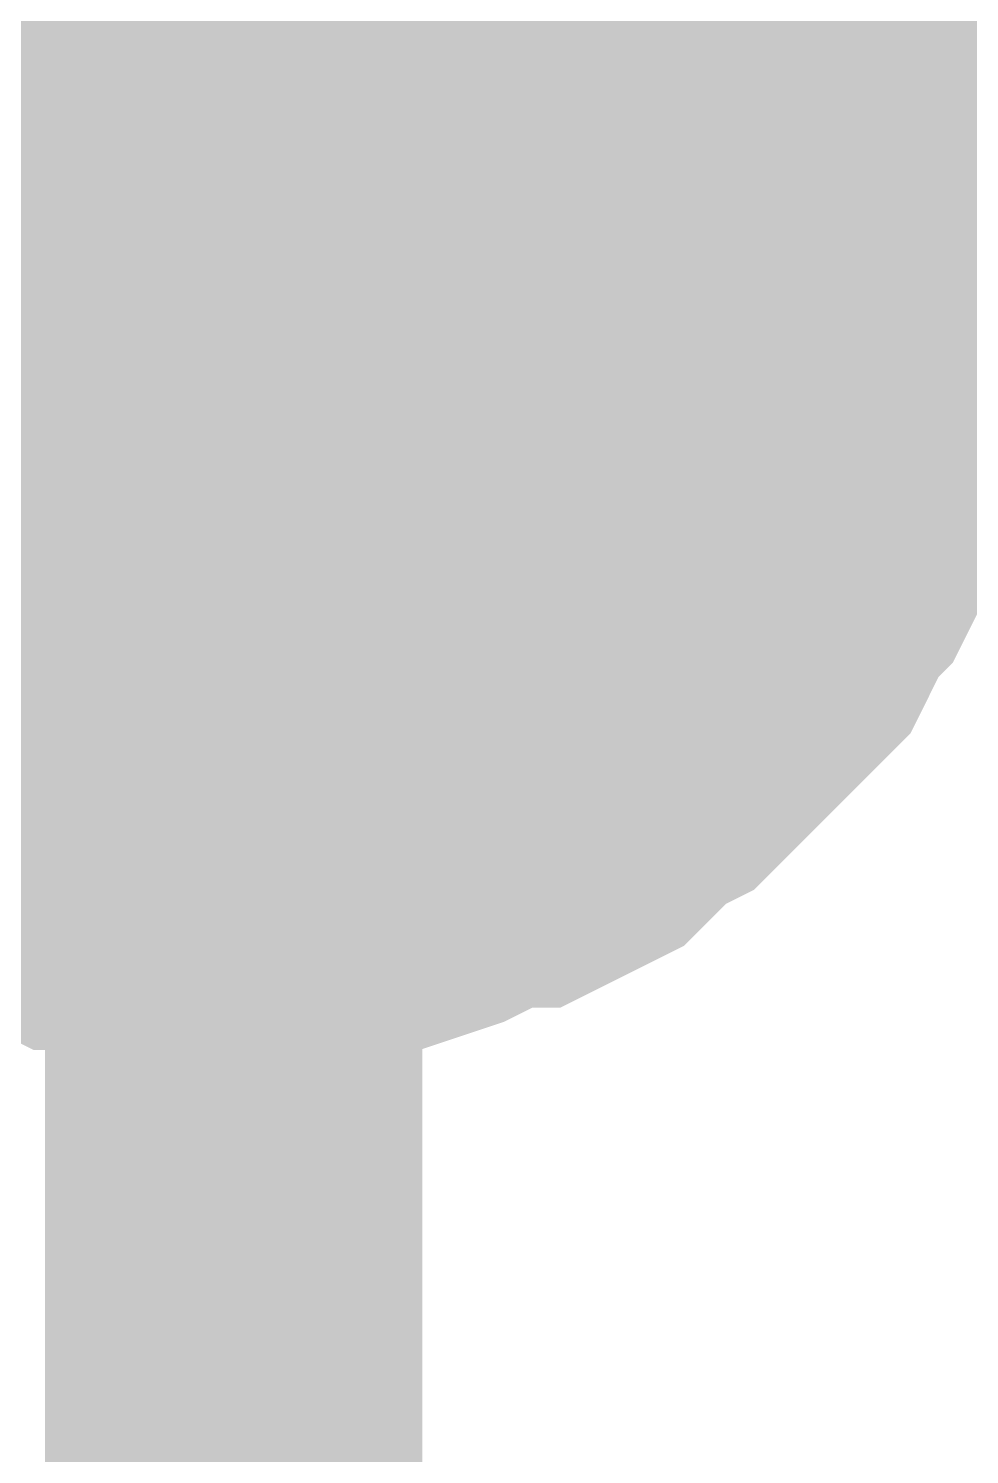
# Model space of a CAD drawing. Header units: inches. Extents: x 0 to 420, y 0 to 297.
# Drawn here: x 194.842 to 195.589, y 153.025 to 154.158 of the extents above; entities that cross this region are included whole.
import ezdxf

# ---------------------------------------------------------------- set-up
doc = ezdxf.new("R2010")
doc.units = ezdxf.units.IN
doc.layers.add('Sheet', color=255, linetype='Continuous')

msp = doc.modelspace()

# ---------------------------------------------------------------- linework, layer by layer
at = {"layer": 'Sheet'}
for points, const_width in [([(198.0061, 191.9992), (195.0048, 191.9992), (195.0048, 179.9902), (195.0048, 167.4994), (195.0048, 153.9892), (195.0048, 153.9892)], 0.2997), ([(195.3968, 154.3253), (195.4192, 154.3029), (195.4304, 154.2805), (195.4416, 154.2581), (195.4528, 154.2357), (195.464, 154.2133), (195.4751, 154.1909), (195.4863, 154.1685), (195.4975, 154.146), (195.5087, 154.1236), (195.5087, 154.09), (195.5087, 154.0676), (195.5199, 154.0452), (195.5199, 154.0116), (195.5199, 153.9892)], 0.2997), ([(195.3968, 154.3253), (195.4192, 154.3029), (195.4304, 154.2805), (195.4416, 154.2581), (195.4528, 154.2357), (195.464, 154.2133), (195.4751, 154.1909), (195.4863, 154.1685), (195.4975, 154.146), (195.5087, 154.1236), (195.5087, 154.09), (195.5087, 154.0676), (195.5199, 154.0452), (195.5199, 154.0116), (195.5199, 153.9892)], 0.2997), ([(195.3968, 154.3253), (195.4192, 154.3029), (195.4304, 154.2805), (195.4416, 154.2581), (195.4528, 154.2357), (195.464, 154.2133), (195.4751, 154.1909), (195.4863, 154.1685), (195.4975, 154.146), (195.5087, 154.1236), (195.5087, 154.09), (195.5087, 154.0676), (195.5199, 154.0452), (195.5199, 154.0116), (195.5199, 153.9892)], 0.2997), ([(195.3968, 154.3253), (195.4192, 154.3029), (195.4304, 154.2805), (195.4416, 154.2581), (195.4528, 154.2357), (195.464, 154.2133), (195.4751, 154.1909), (195.4863, 154.1685), (195.4975, 154.146), (195.5087, 154.1236), (195.5087, 154.09), (195.5087, 154.0676), (195.5199, 154.0452), (195.5199, 154.0116), (195.5199, 153.9892)], 0.2997), ([(195.3968, 154.3253), (195.4192, 154.3029), (195.4304, 154.2805), (195.4416, 154.2581), (195.4528, 154.2357), (195.464, 154.2133), (195.4751, 154.1909), (195.4863, 154.1685), (195.4975, 154.146), (195.5087, 154.1236), (195.5087, 154.09), (195.5087, 154.0676), (195.5199, 154.0452), (195.5199, 154.0116), (195.5199, 153.9892)], 0.2997), ([(195.3968, 154.3253), (195.4192, 154.3029), (195.4304, 154.2805), (195.4416, 154.2581), (195.4528, 154.2357), (195.464, 154.2133), (195.4751, 154.1909), (195.4863, 154.1685), (195.4975, 154.146), (195.5087, 154.1236), (195.5087, 154.09), (195.5087, 154.0676), (195.5199, 154.0452), (195.5199, 154.0116), (195.5199, 153.9892)], 0.2997), ([(195.3968, 154.3253), (195.4192, 154.3029), (195.4304, 154.2805), (195.4416, 154.2581), (195.4528, 154.2357), (195.464, 154.2133), (195.4751, 154.1909), (195.4863, 154.1685), (195.4975, 154.146), (195.5087, 154.1236), (195.5087, 154.09), (195.5087, 154.0676), (195.5199, 154.0452), (195.5199, 154.0116), (195.5199, 153.9892)], 0.2997), ([(195.3968, 154.3253), (195.4192, 154.3029), (195.4304, 154.2805), (195.4416, 154.2581), (195.4528, 154.2357), (195.464, 154.2133), (195.4751, 154.1909), (195.4863, 154.1685), (195.4975, 154.146), (195.5087, 154.1236), (195.5087, 154.09), (195.5087, 154.0676), (195.5199, 154.0452), (195.5199, 154.0116), (195.5199, 153.9892)], 0.2997), ([(195.3968, 154.3253), (195.4192, 154.3029), (195.4304, 154.2805), (195.4416, 154.2581), (195.4528, 154.2357), (195.464, 154.2133), (195.4751, 154.1909), (195.4863, 154.1685), (195.4975, 154.146), (195.5087, 154.1236), (195.5087, 154.09), (195.5087, 154.0676), (195.5199, 154.0452), (195.5199, 154.0116), (195.5199, 153.9892)], 0.2997), ([(195.3968, 154.3253), (195.4192, 154.3029), (195.4304, 154.2805), (195.4416, 154.2581), (195.4528, 154.2357), (195.464, 154.2133), (195.4751, 154.1909), (195.4863, 154.1685), (195.4975, 154.146), (195.5087, 154.1236), (195.5087, 154.09), (195.5087, 154.0676), (195.5199, 154.0452), (195.5199, 154.0116), (195.5199, 153.9892)], 0.2997), ([(195.3968, 154.3253), (195.4192, 154.3029), (195.4304, 154.2805), (195.4416, 154.2581), (195.4528, 154.2357), (195.464, 154.2133), (195.4751, 154.1909), (195.4863, 154.1685), (195.4975, 154.146), (195.5087, 154.1236), (195.5087, 154.09), (195.5087, 154.0676), (195.5199, 154.0452), (195.5199, 154.0116), (195.5199, 153.9892)], 0.2997), ([(195.464, 154.2133), (195.4751, 154.1909), (195.4863, 154.1685), (195.4975, 154.146), (195.5087, 154.1236), (195.5087, 154.09), (195.5087, 154.0676), (195.5199, 154.0452), (195.5199, 154.0116), (195.5199, 153.9892)], 0.0991), ([(195.464, 154.2133), (195.4751, 154.1909), (195.4863, 154.1685), (195.4975, 154.146), (195.5087, 154.1236), (195.5087, 154.09), (195.5087, 154.0676), (195.5199, 154.0452), (195.5199, 154.0116), (195.5199, 153.9892)], 0.0991), ([(195.464, 154.2133), (195.4751, 154.1909), (195.4863, 154.1685), (195.4975, 154.146), (195.5087, 154.1236), (195.5087, 154.09), (195.5087, 154.0676), (195.5199, 154.0452), (195.5199, 154.0116), (195.5199, 153.9892)], 0.0991), ([(195.464, 154.2133), (195.4751, 154.1909), (195.4863, 154.1685), (195.4975, 154.146), (195.5087, 154.1236), (195.5087, 154.09), (195.5087, 154.0676), (195.5199, 154.0452), (195.5199, 154.0116), (195.5199, 153.9892)], 0.0991), ([(195.464, 154.2133), (195.4751, 154.1909), (195.4863, 154.1685), (195.4975, 154.146), (195.5087, 154.1236), (195.5087, 154.09), (195.5087, 154.0676), (195.5199, 154.0452), (195.5199, 154.0116), (195.5199, 153.9892)], 0.0991), ([(195.464, 154.2133), (195.4751, 154.1909), (195.4863, 154.1685), (195.4975, 154.146), (195.5087, 154.1236), (195.5087, 154.09), (195.5087, 154.0676), (195.5199, 154.0452), (195.5199, 154.0116), (195.5199, 153.9892)], 0.0991), ([(195.464, 154.2133), (195.4751, 154.1909), (195.4863, 154.1685), (195.4975, 154.146), (195.5087, 154.1236), (195.5087, 154.09), (195.5087, 154.0676), (195.5199, 154.0452), (195.5199, 154.0116), (195.5199, 153.9892)], 0.0991), ([(195.464, 154.2133), (195.4751, 154.1909), (195.4863, 154.1685), (195.4975, 154.146), (195.5087, 154.1236), (195.5087, 154.09), (195.5087, 154.0676), (195.5199, 154.0452), (195.5199, 154.0116), (195.5199, 153.9892)], 0.0991), ([(195.464, 154.2133), (195.4751, 154.1909), (195.4863, 154.1685), (195.4975, 154.146), (195.5087, 154.1236), (195.5087, 154.09), (195.5087, 154.0676), (195.5199, 154.0452), (195.5199, 154.0116), (195.5199, 153.9892)], 0.0991), ([(195.464, 154.2133), (195.4751, 154.1909), (195.4863, 154.1685), (195.4975, 154.146), (195.5087, 154.1236), (195.5087, 154.09), (195.5087, 154.0676), (195.5199, 154.0452), (195.5199, 154.0116), (195.5199, 153.9892)], 0.0991), ([(195.464, 154.2133), (195.4751, 154.1909), (195.4863, 154.1685), (195.4975, 154.146), (195.5087, 154.1236), (195.5087, 154.09), (195.5087, 154.0676), (195.5199, 154.0452), (195.5199, 154.0116), (195.5199, 153.9892)], 0.0991), ([(190.0101, 153.9892), (195.0048, 153.9892)], 0.2997), ([(195.5199, 153.9892), (195.5199, 153.9668), (195.5199, 153.9332), (195.5087, 153.9108), (195.5087, 153.8884), (195.5087, 153.866), (195.4975, 153.8436), (195.4863, 153.81), (195.4751, 153.7876), (195.464, 153.7652), (195.4528, 153.7428), (195.4416, 153.7316), (195.4304, 153.7092), (195.4192, 153.6867), (195.3968, 153.6643), (195.3856, 153.6531), (195.3632, 153.6307), (195.352, 153.6195), (195.3296, 153.5971), (195.3072, 153.5859), (195.296, 153.5747), (195.2736, 153.5523), (195.2512, 153.5411), (195.2288, 153.5299), (195.2064, 153.5299), (195.184, 153.5187), (195.1616, 153.5075), (195.128, 153.4963), (195.1056, 153.4963), (195.0832, 153.4963), (195.0608, 153.4851), (195.0272, 153.4851), (195.0048, 153.4851)], 0.2997), ([(195.5199, 153.9892), (195.5199, 153.9668), (195.5199, 153.9332), (195.5087, 153.9108), (195.5087, 153.8884), (195.5087, 153.866), (195.4975, 153.8436), (195.4863, 153.81), (195.4751, 153.7876), (195.464, 153.7652), (195.4528, 153.7428), (195.4416, 153.7316), (195.4304, 153.7092), (195.4192, 153.6867), (195.3968, 153.6643), (195.3856, 153.6531), (195.3632, 153.6307), (195.352, 153.6195), (195.3296, 153.5971), (195.3072, 153.5859), (195.296, 153.5747), (195.2736, 153.5523), (195.2512, 153.5411), (195.2288, 153.5299), (195.2064, 153.5299), (195.184, 153.5187), (195.1616, 153.5075), (195.128, 153.4963), (195.1056, 153.4963), (195.0832, 153.4963), (195.0608, 153.4851), (195.0272, 153.4851), (195.0048, 153.4851)], 0.2997), ([(195.5199, 153.9892), (195.5199, 153.9668), (195.5199, 153.9332), (195.5087, 153.9108), (195.5087, 153.8884), (195.5087, 153.866), (195.4975, 153.8436), (195.4863, 153.81), (195.4751, 153.7876), (195.464, 153.7652), (195.4528, 153.7428), (195.4416, 153.7316), (195.4304, 153.7092), (195.4192, 153.6867), (195.3968, 153.6643), (195.3856, 153.6531), (195.3632, 153.6307), (195.352, 153.6195), (195.3296, 153.5971), (195.3072, 153.5859), (195.296, 153.5747), (195.2736, 153.5523), (195.2512, 153.5411), (195.2288, 153.5299), (195.2064, 153.5299), (195.184, 153.5187), (195.1616, 153.5075), (195.128, 153.4963), (195.1056, 153.4963), (195.0832, 153.4963), (195.0608, 153.4851), (195.0272, 153.4851), (195.0048, 153.4851)], 0.2997), ([(195.5199, 153.9892), (195.5199, 153.9668), (195.5199, 153.9332), (195.5087, 153.9108), (195.5087, 153.8884), (195.5087, 153.866), (195.4975, 153.8436), (195.4863, 153.81), (195.4751, 153.7876), (195.464, 153.7652), (195.4528, 153.7428), (195.4416, 153.7316), (195.4304, 153.7092), (195.4192, 153.6867), (195.3968, 153.6643), (195.3856, 153.6531), (195.3632, 153.6307), (195.352, 153.6195), (195.3296, 153.5971), (195.3072, 153.5859), (195.296, 153.5747), (195.2736, 153.5523), (195.2512, 153.5411), (195.2288, 153.5299), (195.2064, 153.5299), (195.184, 153.5187), (195.1616, 153.5075), (195.128, 153.4963), (195.1056, 153.4963), (195.0832, 153.4963), (195.0608, 153.4851), (195.0272, 153.4851), (195.0048, 153.4851)], 0.2997), ([(195.0048, 153.9892), (210, 153.9892)], 0.2997), ([(195.5199, 153.9892), (195.5199, 153.9668), (195.5199, 153.9332), (195.5087, 153.9108), (195.5087, 153.8884), (195.5087, 153.866), (195.4975, 153.8436), (195.4863, 153.81), (195.4751, 153.7876), (195.464, 153.7652), (195.4528, 153.7428), (195.4416, 153.7316), (195.4304, 153.7092), (195.4192, 153.6867), (195.3968, 153.6643), (195.3856, 153.6531), (195.3632, 153.6307), (195.352, 153.6195), (195.3296, 153.5971), (195.3072, 153.5859), (195.296, 153.5747), (195.2736, 153.5523), (195.2512, 153.5411), (195.2288, 153.5299), (195.2064, 153.5299), (195.184, 153.5187), (195.1616, 153.5075), (195.128, 153.4963), (195.1056, 153.4963), (195.0832, 153.4963), (195.0608, 153.4851), (195.0272, 153.4851), (195.0048, 153.4851)], 0.2997), ([(195.0048, 139.9973), (195.0048, 153.9892)], 0.2997), ([(195.5199, 153.9892), (195.5199, 153.9668), (195.5199, 153.9332), (195.5087, 153.9108), (195.5087, 153.8884), (195.5087, 153.866), (195.4975, 153.8436), (195.4863, 153.81), (195.4751, 153.7876), (195.464, 153.7652), (195.4528, 153.7428), (195.4416, 153.7316), (195.4304, 153.7092), (195.4192, 153.6867), (195.3968, 153.6643), (195.3856, 153.6531), (195.3632, 153.6307), (195.352, 153.6195), (195.3296, 153.5971), (195.3072, 153.5859), (195.296, 153.5747), (195.2736, 153.5523), (195.2512, 153.5411), (195.2288, 153.5299), (195.2064, 153.5299), (195.184, 153.5187), (195.1616, 153.5075), (195.128, 153.4963), (195.1056, 153.4963), (195.0832, 153.4963), (195.0608, 153.4851), (195.0272, 153.4851), (195.0048, 153.4851)], 0.2997), ([(195.5199, 153.9892), (195.5199, 153.9668), (195.5199, 153.9332), (195.5087, 153.9108), (195.5087, 153.8884), (195.5087, 153.866), (195.4975, 153.8436), (195.4863, 153.81), (195.4751, 153.7876), (195.464, 153.7652), (195.4528, 153.7428), (195.4416, 153.7316), (195.4304, 153.7092), (195.4192, 153.6867), (195.3968, 153.6643), (195.3856, 153.6531), (195.3632, 153.6307), (195.352, 153.6195), (195.3296, 153.5971), (195.3072, 153.5859), (195.296, 153.5747), (195.2736, 153.5523), (195.2512, 153.5411), (195.2288, 153.5299), (195.2064, 153.5299), (195.184, 153.5187), (195.1616, 153.5075), (195.128, 153.4963), (195.1056, 153.4963), (195.0832, 153.4963), (195.0608, 153.4851), (195.0272, 153.4851), (195.0048, 153.4851)], 0.2997), ([(195.5199, 153.9892), (195.5199, 153.9668), (195.5199, 153.9332), (195.5087, 153.9108), (195.5087, 153.8884), (195.5087, 153.866), (195.4975, 153.8436), (195.4863, 153.81), (195.4751, 153.7876), (195.464, 153.7652), (195.4528, 153.7428), (195.4416, 153.7316), (195.4304, 153.7092), (195.4192, 153.6867), (195.3968, 153.6643), (195.3856, 153.6531), (195.3632, 153.6307), (195.352, 153.6195), (195.3296, 153.5971), (195.3072, 153.5859), (195.296, 153.5747), (195.2736, 153.5523), (195.2512, 153.5411), (195.2288, 153.5299), (195.2064, 153.5299), (195.184, 153.5187), (195.1616, 153.5075), (195.128, 153.4963), (195.1056, 153.4963), (195.0832, 153.4963), (195.0608, 153.4851), (195.0272, 153.4851), (195.0048, 153.4851)], 0.2997), ([(195.5199, 153.9892), (195.5199, 153.9668), (195.5199, 153.9332), (195.5087, 153.9108), (195.5087, 153.8884), (195.5087, 153.866), (195.4975, 153.8436), (195.4863, 153.81), (195.4751, 153.7876), (195.464, 153.7652), (195.4528, 153.7428), (195.4416, 153.7316), (195.4304, 153.7092), (195.4192, 153.6867), (195.3968, 153.6643), (195.3856, 153.6531), (195.3632, 153.6307), (195.352, 153.6195), (195.3296, 153.5971), (195.3072, 153.5859), (195.296, 153.5747), (195.2736, 153.5523), (195.2512, 153.5411), (195.2288, 153.5299), (195.2064, 153.5299), (195.184, 153.5187), (195.1616, 153.5075), (195.128, 153.4963), (195.1056, 153.4963), (195.0832, 153.4963), (195.0608, 153.4851), (195.0272, 153.4851), (195.0048, 153.4851)], 0.2997), ([(195.5199, 153.9892), (195.5199, 153.9668), (195.5199, 153.9332), (195.5087, 153.9108), (195.5087, 153.8884), (195.5087, 153.866), (195.4975, 153.8436), (195.4863, 153.81), (195.4751, 153.7876), (195.464, 153.7652), (195.4528, 153.7428), (195.4416, 153.7316), (195.4304, 153.7092), (195.4192, 153.6867), (195.3968, 153.6643), (195.3856, 153.6531), (195.3632, 153.6307), (195.352, 153.6195), (195.3296, 153.5971), (195.3072, 153.5859), (195.296, 153.5747), (195.2736, 153.5523), (195.2512, 153.5411), (195.2288, 153.5299), (195.2064, 153.5299), (195.184, 153.5187), (195.1616, 153.5075), (195.128, 153.4963), (195.1056, 153.4963), (195.0832, 153.4963), (195.0608, 153.4851), (195.0272, 153.4851), (195.0048, 153.4851)], 0.2997), ([(195.5199, 153.9892), (195.5199, 153.9668), (195.5199, 153.9332), (195.5087, 153.9108), (195.5087, 153.8884), (195.5087, 153.866), (195.4975, 153.8436), (195.4863, 153.81), (195.4751, 153.7876), (195.464, 153.7652), (195.4528, 153.7428), (195.4416, 153.7316), (195.4304, 153.7092), (195.4192, 153.6867), (195.3968, 153.6643), (195.3856, 153.6531), (195.3632, 153.6307), (195.352, 153.6195), (195.3296, 153.5971), (195.3072, 153.5859), (195.296, 153.5747), (195.2736, 153.5523), (195.2512, 153.5411), (195.2288, 153.5299), (195.2064, 153.5299), (195.184, 153.5187), (195.1616, 153.5075), (195.128, 153.4963), (195.1056, 153.4963), (195.0832, 153.4963), (195.0608, 153.4851), (195.0272, 153.4851), (195.0048, 153.4851)], 0.2997), ([(195.5199, 153.9892), (195.5199, 153.9892), (195.5199, 153.9892), (195.5199, 153.9892), (195.5199, 153.9892), (195.5199, 153.9892), (195.5199, 153.9892), (195.5199, 153.9892), (195.5199, 153.9892), (195.5199, 153.9892), (195.5199, 153.9892), (195.5199, 153.9892), (195.5199, 153.9892), (195.5199, 153.9892), (195.5199, 153.9892), (195.5199, 153.9892), (195.5199, 153.9892), (195.5199, 153.9892), (195.5199, 153.9892), (195.5199, 153.9892), (195.5199, 153.9892), (195.5199, 153.9892), (195.5199, 153.9892), (195.5199, 153.9892), (195.5199, 153.9892), (195.5199, 153.9892), (195.5199, 153.9892), (195.5199, 153.9892), (195.5199, 153.9892), (195.5199, 153.9892), (195.5199, 153.9892), (195.5199, 153.9892), (195.5199, 153.9892)], 0.2997), ([(195.5199, 153.9892), (195.5199, 153.9892)], 0.2997), ([(195.5199, 153.9892), (195.5199, 153.9892), (195.5199, 153.9892), (195.5199, 153.9892), (195.5199, 153.9892), (195.5199, 153.9892), (195.5199, 153.9892), (195.5199, 153.9892), (195.5199, 153.9892), (195.5199, 153.9892), (195.5199, 153.9892), (195.5199, 153.9892), (195.5199, 153.9892), (195.5199, 153.9892), (195.5199, 153.9892), (195.5199, 153.9892), (195.5199, 153.9892), (195.5199, 153.9892), (195.5199, 153.9892), (195.5199, 153.9892), (195.5199, 153.9892), (195.5199, 153.9892), (195.5199, 153.9892), (195.5199, 153.9892), (195.5199, 153.9892), (195.5199, 153.9892), (195.5199, 153.9892), (195.5199, 153.9892), (195.5199, 153.9892), (195.5199, 153.9892), (195.5199, 153.9892), (195.5199, 153.9892), (195.5199, 153.9892)], 0.2997), ([(195.5199, 153.9892), (195.5199, 153.9892)], 0.2997), ([(195.5199, 153.9892), (195.5199, 153.9892), (195.5199, 153.9892), (195.5199, 153.9892), (195.5199, 153.9892), (195.5199, 153.9892), (195.5199, 153.9892), (195.5199, 153.9892), (195.5199, 153.9892), (195.5199, 153.9892), (195.5199, 153.9892), (195.5199, 153.9892), (195.5199, 153.9892), (195.5199, 153.9892), (195.5199, 153.9892), (195.5199, 153.9892), (195.5199, 153.9892), (195.5199, 153.9892), (195.5199, 153.9892), (195.5199, 153.9892), (195.5199, 153.9892), (195.5199, 153.9892), (195.5199, 153.9892), (195.5199, 153.9892), (195.5199, 153.9892), (195.5199, 153.9892), (195.5199, 153.9892), (195.5199, 153.9892), (195.5199, 153.9892), (195.5199, 153.9892), (195.5199, 153.9892), (195.5199, 153.9892), (195.5199, 153.9892)], 0.2997), ([(195.5199, 153.9892), (195.5199, 153.9892)], 0.2997), ([(195.5199, 153.9892), (195.5199, 153.9892), (195.5199, 153.9892), (195.5199, 153.9892), (195.5199, 153.9892), (195.5199, 153.9892), (195.5199, 153.9892), (195.5199, 153.9892), (195.5199, 153.9892), (195.5199, 153.9892), (195.5199, 153.9892), (195.5199, 153.9892), (195.5199, 153.9892), (195.5199, 153.9892), (195.5199, 153.9892), (195.5199, 153.9892), (195.5199, 153.9892), (195.5199, 153.9892), (195.5199, 153.9892), (195.5199, 153.9892), (195.5199, 153.9892), (195.5199, 153.9892), (195.5199, 153.9892), (195.5199, 153.9892), (195.5199, 153.9892), (195.5199, 153.9892), (195.5199, 153.9892), (195.5199, 153.9892), (195.5199, 153.9892), (195.5199, 153.9892), (195.5199, 153.9892), (195.5199, 153.9892), (195.5199, 153.9892)], 0.2997), ([(195.5199, 153.9892), (195.5199, 153.9892)], 0.2997), ([(195.5199, 153.9892), (195.5199, 153.9892), (195.5199, 153.9892), (195.5199, 153.9892), (195.5199, 153.9892), (195.5199, 153.9892), (195.5199, 153.9892), (195.5199, 153.9892), (195.5199, 153.9892), (195.5199, 153.9892), (195.5199, 153.9892), (195.5199, 153.9892), (195.5199, 153.9892), (195.5199, 153.9892), (195.5199, 153.9892), (195.5199, 153.9892), (195.5199, 153.9892), (195.5199, 153.9892), (195.5199, 153.9892), (195.5199, 153.9892), (195.5199, 153.9892), (195.5199, 153.9892), (195.5199, 153.9892), (195.5199, 153.9892), (195.5199, 153.9892), (195.5199, 153.9892), (195.5199, 153.9892), (195.5199, 153.9892), (195.5199, 153.9892), (195.5199, 153.9892), (195.5199, 153.9892), (195.5199, 153.9892), (195.5199, 153.9892)], 0.2997), ([(195.5199, 153.9892), (195.5199, 153.9892)], 0.2997), ([(195.5199, 153.9892), (195.5199, 153.9892), (195.5199, 153.9892), (195.5199, 153.9892), (195.5199, 153.9892), (195.5199, 153.9892), (195.5199, 153.9892), (195.5199, 153.9892), (195.5199, 153.9892), (195.5199, 153.9892), (195.5199, 153.9892), (195.5199, 153.9892), (195.5199, 153.9892), (195.5199, 153.9892), (195.5199, 153.9892), (195.5199, 153.9892), (195.5199, 153.9892), (195.5199, 153.9892), (195.5199, 153.9892), (195.5199, 153.9892), (195.5199, 153.9892), (195.5199, 153.9892), (195.5199, 153.9892), (195.5199, 153.9892), (195.5199, 153.9892), (195.5199, 153.9892), (195.5199, 153.9892), (195.5199, 153.9892), (195.5199, 153.9892), (195.5199, 153.9892), (195.5199, 153.9892), (195.5199, 153.9892), (195.5199, 153.9892)], 0.2997), ([(195.5199, 153.9892), (195.5199, 153.9892)], 0.2997), ([(195.5199, 153.9892), (195.5199, 153.9892), (195.5199, 153.9892), (195.5199, 153.9892), (195.5199, 153.9892), (195.5199, 153.9892), (195.5199, 153.9892), (195.5199, 153.9892), (195.5199, 153.9892), (195.5199, 153.9892), (195.5199, 153.9892), (195.5199, 153.9892), (195.5199, 153.9892), (195.5199, 153.9892), (195.5199, 153.9892), (195.5199, 153.9892), (195.5199, 153.9892), (195.5199, 153.9892), (195.5199, 153.9892), (195.5199, 153.9892), (195.5199, 153.9892), (195.5199, 153.9892), (195.5199, 153.9892), (195.5199, 153.9892), (195.5199, 153.9892), (195.5199, 153.9892), (195.5199, 153.9892), (195.5199, 153.9892), (195.5199, 153.9892), (195.5199, 153.9892), (195.5199, 153.9892), (195.5199, 153.9892), (195.5199, 153.9892)], 0.2997), ([(195.5199, 153.9892), (195.5199, 153.9892)], 0.2997), ([(195.5199, 153.9892), (195.5199, 153.9892), (195.5199, 153.9892), (195.5199, 153.9892), (195.5199, 153.9892), (195.5199, 153.9892), (195.5199, 153.9892), (195.5199, 153.9892), (195.5199, 153.9892), (195.5199, 153.9892), (195.5199, 153.9892), (195.5199, 153.9892), (195.5199, 153.9892), (195.5199, 153.9892), (195.5199, 153.9892), (195.5199, 153.9892), (195.5199, 153.9892), (195.5199, 153.9892), (195.5199, 153.9892), (195.5199, 153.9892), (195.5199, 153.9892), (195.5199, 153.9892), (195.5199, 153.9892), (195.5199, 153.9892), (195.5199, 153.9892), (195.5199, 153.9892), (195.5199, 153.9892), (195.5199, 153.9892), (195.5199, 153.9892), (195.5199, 153.9892), (195.5199, 153.9892), (195.5199, 153.9892), (195.5199, 153.9892)], 0.2997), ([(195.5199, 153.9892), (195.5199, 153.9892)], 0.2997), ([(195.5199, 153.9892), (195.5199, 153.9892), (195.5199, 153.9892), (195.5199, 153.9892), (195.5199, 153.9892), (195.5199, 153.9892), (195.5199, 153.9892), (195.5199, 153.9892), (195.5199, 153.9892), (195.5199, 153.9892), (195.5199, 153.9892), (195.5199, 153.9892), (195.5199, 153.9892), (195.5199, 153.9892), (195.5199, 153.9892), (195.5199, 153.9892), (195.5199, 153.9892), (195.5199, 153.9892), (195.5199, 153.9892), (195.5199, 153.9892), (195.5199, 153.9892), (195.5199, 153.9892), (195.5199, 153.9892), (195.5199, 153.9892), (195.5199, 153.9892), (195.5199, 153.9892), (195.5199, 153.9892), (195.5199, 153.9892), (195.5199, 153.9892), (195.5199, 153.9892), (195.5199, 153.9892), (195.5199, 153.9892), (195.5199, 153.9892)], 0.2997), ([(195.5199, 153.9892), (195.5199, 153.9892)], 0.2997), ([(195.5199, 153.9892), (195.5199, 153.9892), (195.5199, 153.9892), (195.5199, 153.9892), (195.5199, 153.9892), (195.5199, 153.9892), (195.5199, 153.9892), (195.5199, 153.9892), (195.5199, 153.9892), (195.5199, 153.9892), (195.5199, 153.9892), (195.5199, 153.9892), (195.5199, 153.9892), (195.5199, 153.9892), (195.5199, 153.9892), (195.5199, 153.9892), (195.5199, 153.9892), (195.5199, 153.9892), (195.5199, 153.9892), (195.5199, 153.9892), (195.5199, 153.9892), (195.5199, 153.9892), (195.5199, 153.9892), (195.5199, 153.9892), (195.5199, 153.9892), (195.5199, 153.9892), (195.5199, 153.9892), (195.5199, 153.9892), (195.5199, 153.9892), (195.5199, 153.9892), (195.5199, 153.9892), (195.5199, 153.9892), (195.5199, 153.9892)], 0.2997), ([(195.5199, 153.9892), (195.5199, 153.9892)], 0.2997), ([(195.5199, 153.9892), (195.5199, 153.9892), (195.5199, 153.9892), (195.5199, 153.9892), (195.5199, 153.9892), (195.5199, 153.9892), (195.5199, 153.9892), (195.5199, 153.9892), (195.5199, 153.9892), (195.5199, 153.9892), (195.5199, 153.9892), (195.5199, 153.9892), (195.5199, 153.9892), (195.5199, 153.9892), (195.5199, 153.9892), (195.5199, 153.9892), (195.5199, 153.9892), (195.5199, 153.9892), (195.5199, 153.9892), (195.5199, 153.9892), (195.5199, 153.9892), (195.5199, 153.9892), (195.5199, 153.9892), (195.5199, 153.9892), (195.5199, 153.9892), (195.5199, 153.9892), (195.5199, 153.9892), (195.5199, 153.9892), (195.5199, 153.9892), (195.5199, 153.9892), (195.5199, 153.9892), (195.5199, 153.9892), (195.5199, 153.9892)], 0.2997), ([(195.5199, 153.9892), (195.5199, 153.9892)], 0.2997), ([(195.5199, 153.9892), (195.5199, 153.9668), (195.5199, 153.9332), (195.5087, 153.9108), (195.5087, 153.8884), (195.5087, 153.866), (195.4975, 153.8436), (195.4863, 153.81), (195.4751, 153.7876), (195.464, 153.7652), (195.4528, 153.7428), (195.4416, 153.7316), (195.4304, 153.7092), (195.4192, 153.6867), (195.3968, 153.6643), (195.3856, 153.6531), (195.3632, 153.6307), (195.352, 153.6195), (195.3296, 153.5971), (195.3072, 153.5859), (195.296, 153.5747), (195.2736, 153.5523), (195.2512, 153.5411), (195.2288, 153.5299), (195.2064, 153.5299), (195.184, 153.5187), (195.1616, 153.5075), (195.128, 153.4963), (195.1056, 153.4963), (195.0832, 153.4963), (195.0608, 153.4851), (195.0272, 153.4851), (195.0048, 153.4851)], 0.0991), ([(195.5199, 153.9892), (195.5199, 153.9668), (195.5199, 153.9332), (195.5087, 153.9108), (195.5087, 153.8884), (195.5087, 153.866), (195.4975, 153.8436), (195.4863, 153.81), (195.4751, 153.7876), (195.464, 153.7652), (195.4528, 153.7428), (195.4416, 153.7316), (195.4304, 153.7092), (195.4192, 153.6867), (195.3968, 153.6643), (195.3856, 153.6531), (195.3632, 153.6307), (195.352, 153.6195), (195.3296, 153.5971), (195.3072, 153.5859), (195.296, 153.5747), (195.2736, 153.5523), (195.2512, 153.5411), (195.2288, 153.5299), (195.2064, 153.5299), (195.184, 153.5187), (195.1616, 153.5075), (195.128, 153.4963), (195.1056, 153.4963), (195.0832, 153.4963), (195.0608, 153.4851), (195.0272, 153.4851), (195.0048, 153.4851)], 0.0991), ([(195.5199, 153.9892), (195.5199, 153.9668), (195.5199, 153.9332), (195.5087, 153.9108), (195.5087, 153.8884), (195.5087, 153.866), (195.4975, 153.8436), (195.4863, 153.81), (195.4751, 153.7876), (195.464, 153.7652), (195.4528, 153.7428), (195.4416, 153.7316), (195.4304, 153.7092), (195.4192, 153.6867), (195.3968, 153.6643), (195.3856, 153.6531), (195.3632, 153.6307), (195.352, 153.6195), (195.3296, 153.5971), (195.3072, 153.5859), (195.296, 153.5747), (195.2736, 153.5523), (195.2512, 153.5411), (195.2288, 153.5299), (195.2064, 153.5299), (195.184, 153.5187), (195.1616, 153.5075), (195.128, 153.4963), (195.1056, 153.4963), (195.0832, 153.4963), (195.0608, 153.4851), (195.0272, 153.4851), (195.0048, 153.4851)], 0.0991), ([(195.5199, 153.9892), (195.5199, 153.9668), (195.5199, 153.9332), (195.5087, 153.9108), (195.5087, 153.8884), (195.5087, 153.866), (195.4975, 153.8436), (195.4863, 153.81), (195.4751, 153.7876), (195.464, 153.7652), (195.4528, 153.7428), (195.4416, 153.7316), (195.4304, 153.7092), (195.4192, 153.6867), (195.3968, 153.6643), (195.3856, 153.6531), (195.3632, 153.6307), (195.352, 153.6195), (195.3296, 153.5971), (195.3072, 153.5859), (195.296, 153.5747), (195.2736, 153.5523), (195.2512, 153.5411), (195.2288, 153.5299), (195.2064, 153.5299), (195.184, 153.5187), (195.1616, 153.5075), (195.128, 153.4963), (195.1056, 153.4963), (195.0832, 153.4963), (195.0608, 153.4851), (195.0272, 153.4851), (195.0048, 153.4851)], 0.0991), ([(195.5199, 153.9892), (195.5199, 153.9668), (195.5199, 153.9332), (195.5087, 153.9108), (195.5087, 153.8884), (195.5087, 153.866), (195.4975, 153.8436), (195.4863, 153.81), (195.4751, 153.7876), (195.464, 153.7652), (195.4528, 153.7428), (195.4416, 153.7316), (195.4304, 153.7092), (195.4192, 153.6867), (195.3968, 153.6643), (195.3856, 153.6531), (195.3632, 153.6307), (195.352, 153.6195), (195.3296, 153.5971), (195.3072, 153.5859), (195.296, 153.5747), (195.2736, 153.5523), (195.2512, 153.5411), (195.2288, 153.5299), (195.2064, 153.5299), (195.184, 153.5187), (195.1616, 153.5075), (195.128, 153.4963), (195.1056, 153.4963), (195.0832, 153.4963), (195.0608, 153.4851), (195.0272, 153.4851), (195.0048, 153.4851)], 0.0991), ([(195.5199, 153.9892), (195.5199, 153.9668), (195.5199, 153.9332), (195.5087, 153.9108), (195.5087, 153.8884), (195.5087, 153.866), (195.4975, 153.8436), (195.4863, 153.81), (195.4751, 153.7876), (195.464, 153.7652), (195.4528, 153.7428), (195.4416, 153.7316), (195.4304, 153.7092), (195.4192, 153.6867), (195.3968, 153.6643), (195.3856, 153.6531), (195.3632, 153.6307), (195.352, 153.6195), (195.3296, 153.5971), (195.3072, 153.5859), (195.296, 153.5747), (195.2736, 153.5523), (195.2512, 153.5411), (195.2288, 153.5299), (195.2064, 153.5299), (195.184, 153.5187), (195.1616, 153.5075), (195.128, 153.4963), (195.1056, 153.4963), (195.0832, 153.4963), (195.0608, 153.4851), (195.0272, 153.4851), (195.0048, 153.4851)], 0.0991), ([(195.5199, 153.9892), (195.5199, 153.9668), (195.5199, 153.9332), (195.5087, 153.9108), (195.5087, 153.8884), (195.5087, 153.866), (195.4975, 153.8436), (195.4863, 153.81), (195.4751, 153.7876), (195.464, 153.7652), (195.4528, 153.7428), (195.4416, 153.7316), (195.4304, 153.7092), (195.4192, 153.6867), (195.3968, 153.6643), (195.3856, 153.6531), (195.3632, 153.6307), (195.352, 153.6195), (195.3296, 153.5971), (195.3072, 153.5859), (195.296, 153.5747), (195.2736, 153.5523), (195.2512, 153.5411), (195.2288, 153.5299), (195.2064, 153.5299), (195.184, 153.5187), (195.1616, 153.5075), (195.128, 153.4963), (195.1056, 153.4963), (195.0832, 153.4963), (195.0608, 153.4851), (195.0272, 153.4851), (195.0048, 153.4851)], 0.0991), ([(195.5199, 153.9892), (195.5199, 153.9668), (195.5199, 153.9332), (195.5087, 153.9108), (195.5087, 153.8884), (195.5087, 153.866), (195.4975, 153.8436), (195.4863, 153.81), (195.4751, 153.7876), (195.464, 153.7652), (195.4528, 153.7428), (195.4416, 153.7316), (195.4304, 153.7092), (195.4192, 153.6867), (195.3968, 153.6643), (195.3856, 153.6531), (195.3632, 153.6307), (195.352, 153.6195), (195.3296, 153.5971), (195.3072, 153.5859), (195.296, 153.5747), (195.2736, 153.5523), (195.2512, 153.5411), (195.2288, 153.5299), (195.2064, 153.5299), (195.184, 153.5187), (195.1616, 153.5075), (195.128, 153.4963), (195.1056, 153.4963), (195.0832, 153.4963), (195.0608, 153.4851), (195.0272, 153.4851), (195.0048, 153.4851)], 0.0991), ([(195.5199, 153.9892), (195.5199, 153.9668), (195.5199, 153.9332), (195.5087, 153.9108), (195.5087, 153.8884), (195.5087, 153.866), (195.4975, 153.8436), (195.4863, 153.81), (195.4751, 153.7876), (195.464, 153.7652), (195.4528, 153.7428), (195.4416, 153.7316), (195.4304, 153.7092), (195.4192, 153.6867), (195.3968, 153.6643), (195.3856, 153.6531), (195.3632, 153.6307), (195.352, 153.6195), (195.3296, 153.5971), (195.3072, 153.5859), (195.296, 153.5747), (195.2736, 153.5523), (195.2512, 153.5411), (195.2288, 153.5299), (195.2064, 153.5299), (195.184, 153.5187), (195.1616, 153.5075), (195.128, 153.4963), (195.1056, 153.4963), (195.0832, 153.4963), (195.0608, 153.4851), (195.0272, 153.4851), (195.0048, 153.4851)], 0.0991), ([(195.5199, 153.9892), (195.5199, 153.9668), (195.5199, 153.9332), (195.5087, 153.9108), (195.5087, 153.8884), (195.5087, 153.866), (195.4975, 153.8436), (195.4863, 153.81), (195.4751, 153.7876), (195.464, 153.7652), (195.4528, 153.7428), (195.4416, 153.7316), (195.4304, 153.7092), (195.4192, 153.6867), (195.3968, 153.6643), (195.3856, 153.6531), (195.3632, 153.6307), (195.352, 153.6195), (195.3296, 153.5971), (195.3072, 153.5859), (195.296, 153.5747), (195.2736, 153.5523), (195.2512, 153.5411), (195.2288, 153.5299), (195.2064, 153.5299), (195.184, 153.5187), (195.1616, 153.5075), (195.128, 153.4963), (195.1056, 153.4963), (195.0832, 153.4963), (195.0608, 153.4851), (195.0272, 153.4851), (195.0048, 153.4851)], 0.0991), ([(195.5199, 153.9892), (195.5199, 153.9668), (195.5199, 153.9332), (195.5087, 153.9108), (195.5087, 153.8884), (195.5087, 153.866), (195.4975, 153.8436), (195.4863, 153.81), (195.4751, 153.7876), (195.464, 153.7652), (195.4528, 153.7428), (195.4416, 153.7316), (195.4304, 153.7092), (195.4192, 153.6867), (195.3968, 153.6643), (195.3856, 153.6531), (195.3632, 153.6307), (195.352, 153.6195), (195.3296, 153.5971), (195.3072, 153.5859), (195.296, 153.5747), (195.2736, 153.5523), (195.2512, 153.5411), (195.2288, 153.5299), (195.2064, 153.5299), (195.184, 153.5187), (195.1616, 153.5075), (195.128, 153.4963), (195.1056, 153.4963), (195.0832, 153.4963), (195.0608, 153.4851), (195.0272, 153.4851), (195.0048, 153.4851)], 0.0991), ([(195.5199, 153.9892), (195.5199, 153.9892), (195.5199, 153.9892), (195.5199, 153.9892), (195.5199, 153.9892), (195.5199, 153.9892), (195.5199, 153.9892), (195.5199, 153.9892), (195.5199, 153.9892), (195.5199, 153.9892), (195.5199, 153.9892), (195.5199, 153.9892), (195.5199, 153.9892), (195.5199, 153.9892), (195.5199, 153.9892), (195.5199, 153.9892), (195.5199, 153.9892), (195.5199, 153.9892), (195.5199, 153.9892), (195.5199, 153.9892), (195.5199, 153.9892), (195.5199, 153.9892), (195.5199, 153.9892), (195.5199, 153.9892), (195.5199, 153.9892), (195.5199, 153.9892), (195.5199, 153.9892), (195.5199, 153.9892), (195.5199, 153.9892), (195.5199, 153.9892), (195.5199, 153.9892), (195.5199, 153.9892), (195.5199, 153.9892)], 0.0991), ([(195.5199, 153.9892), (195.5199, 153.9892)], 0.0991), ([(195.5199, 153.9892), (195.5199, 153.9892), (195.5199, 153.9892), (195.5199, 153.9892), (195.5199, 153.9892), (195.5199, 153.9892), (195.5199, 153.9892), (195.5199, 153.9892), (195.5199, 153.9892), (195.5199, 153.9892), (195.5199, 153.9892), (195.5199, 153.9892), (195.5199, 153.9892), (195.5199, 153.9892), (195.5199, 153.9892), (195.5199, 153.9892), (195.5199, 153.9892), (195.5199, 153.9892), (195.5199, 153.9892), (195.5199, 153.9892), (195.5199, 153.9892), (195.5199, 153.9892), (195.5199, 153.9892), (195.5199, 153.9892), (195.5199, 153.9892), (195.5199, 153.9892), (195.5199, 153.9892), (195.5199, 153.9892), (195.5199, 153.9892), (195.5199, 153.9892), (195.5199, 153.9892), (195.5199, 153.9892), (195.5199, 153.9892)], 0.0991), ([(195.5199, 153.9892), (195.5199, 153.9892)], 0.0991), ([(195.5199, 153.9892), (195.5199, 153.9892), (195.5199, 153.9892), (195.5199, 153.9892), (195.5199, 153.9892), (195.5199, 153.9892), (195.5199, 153.9892), (195.5199, 153.9892), (195.5199, 153.9892), (195.5199, 153.9892), (195.5199, 153.9892), (195.5199, 153.9892), (195.5199, 153.9892), (195.5199, 153.9892), (195.5199, 153.9892), (195.5199, 153.9892), (195.5199, 153.9892), (195.5199, 153.9892), (195.5199, 153.9892), (195.5199, 153.9892), (195.5199, 153.9892), (195.5199, 153.9892), (195.5199, 153.9892), (195.5199, 153.9892), (195.5199, 153.9892), (195.5199, 153.9892), (195.5199, 153.9892), (195.5199, 153.9892), (195.5199, 153.9892), (195.5199, 153.9892), (195.5199, 153.9892), (195.5199, 153.9892), (195.5199, 153.9892)], 0.0991), ([(195.5199, 153.9892), (195.5199, 153.9892)], 0.0991), ([(195.5199, 153.9892), (195.5199, 153.9892), (195.5199, 153.9892), (195.5199, 153.9892), (195.5199, 153.9892), (195.5199, 153.9892), (195.5199, 153.9892), (195.5199, 153.9892), (195.5199, 153.9892), (195.5199, 153.9892), (195.5199, 153.9892), (195.5199, 153.9892), (195.5199, 153.9892), (195.5199, 153.9892), (195.5199, 153.9892), (195.5199, 153.9892), (195.5199, 153.9892), (195.5199, 153.9892), (195.5199, 153.9892), (195.5199, 153.9892), (195.5199, 153.9892), (195.5199, 153.9892), (195.5199, 153.9892), (195.5199, 153.9892), (195.5199, 153.9892), (195.5199, 153.9892), (195.5199, 153.9892), (195.5199, 153.9892), (195.5199, 153.9892), (195.5199, 153.9892), (195.5199, 153.9892), (195.5199, 153.9892), (195.5199, 153.9892)], 0.0991), ([(195.5199, 153.9892), (195.5199, 153.9892)], 0.0991), ([(195.5199, 153.9892), (195.5199, 153.9892), (195.5199, 153.9892), (195.5199, 153.9892), (195.5199, 153.9892), (195.5199, 153.9892), (195.5199, 153.9892), (195.5199, 153.9892), (195.5199, 153.9892), (195.5199, 153.9892), (195.5199, 153.9892), (195.5199, 153.9892), (195.5199, 153.9892), (195.5199, 153.9892), (195.5199, 153.9892), (195.5199, 153.9892), (195.5199, 153.9892), (195.5199, 153.9892), (195.5199, 153.9892), (195.5199, 153.9892), (195.5199, 153.9892), (195.5199, 153.9892), (195.5199, 153.9892), (195.5199, 153.9892), (195.5199, 153.9892), (195.5199, 153.9892), (195.5199, 153.9892), (195.5199, 153.9892), (195.5199, 153.9892), (195.5199, 153.9892), (195.5199, 153.9892), (195.5199, 153.9892), (195.5199, 153.9892)], 0.0991), ([(195.5199, 153.9892), (195.5199, 153.9892)], 0.0991), ([(195.5199, 153.9892), (195.5199, 153.9892), (195.5199, 153.9892), (195.5199, 153.9892), (195.5199, 153.9892), (195.5199, 153.9892), (195.5199, 153.9892), (195.5199, 153.9892), (195.5199, 153.9892), (195.5199, 153.9892), (195.5199, 153.9892), (195.5199, 153.9892), (195.5199, 153.9892), (195.5199, 153.9892), (195.5199, 153.9892), (195.5199, 153.9892), (195.5199, 153.9892), (195.5199, 153.9892), (195.5199, 153.9892), (195.5199, 153.9892), (195.5199, 153.9892), (195.5199, 153.9892), (195.5199, 153.9892), (195.5199, 153.9892), (195.5199, 153.9892), (195.5199, 153.9892), (195.5199, 153.9892), (195.5199, 153.9892), (195.5199, 153.9892), (195.5199, 153.9892), (195.5199, 153.9892), (195.5199, 153.9892), (195.5199, 153.9892)], 0.0991), ([(195.5199, 153.9892), (195.5199, 153.9892)], 0.0991), ([(195.5199, 153.9892), (195.5199, 153.9892), (195.5199, 153.9892), (195.5199, 153.9892), (195.5199, 153.9892), (195.5199, 153.9892), (195.5199, 153.9892), (195.5199, 153.9892), (195.5199, 153.9892), (195.5199, 153.9892), (195.5199, 153.9892), (195.5199, 153.9892), (195.5199, 153.9892), (195.5199, 153.9892), (195.5199, 153.9892), (195.5199, 153.9892), (195.5199, 153.9892), (195.5199, 153.9892), (195.5199, 153.9892), (195.5199, 153.9892), (195.5199, 153.9892), (195.5199, 153.9892), (195.5199, 153.9892), (195.5199, 153.9892), (195.5199, 153.9892), (195.5199, 153.9892), (195.5199, 153.9892), (195.5199, 153.9892), (195.5199, 153.9892), (195.5199, 153.9892), (195.5199, 153.9892), (195.5199, 153.9892), (195.5199, 153.9892)], 0.0991), ([(195.5199, 153.9892), (195.5199, 153.9892)], 0.0991), ([(195.5199, 153.9892), (195.5199, 153.9892), (195.5199, 153.9892), (195.5199, 153.9892), (195.5199, 153.9892), (195.5199, 153.9892), (195.5199, 153.9892), (195.5199, 153.9892), (195.5199, 153.9892), (195.5199, 153.9892), (195.5199, 153.9892), (195.5199, 153.9892), (195.5199, 153.9892), (195.5199, 153.9892), (195.5199, 153.9892), (195.5199, 153.9892), (195.5199, 153.9892), (195.5199, 153.9892), (195.5199, 153.9892), (195.5199, 153.9892), (195.5199, 153.9892), (195.5199, 153.9892), (195.5199, 153.9892), (195.5199, 153.9892), (195.5199, 153.9892), (195.5199, 153.9892), (195.5199, 153.9892), (195.5199, 153.9892), (195.5199, 153.9892), (195.5199, 153.9892), (195.5199, 153.9892), (195.5199, 153.9892), (195.5199, 153.9892)], 0.0991), ([(195.5199, 153.9892), (195.5199, 153.9892)], 0.0991), ([(195.5199, 153.9892), (195.5199, 153.9892), (195.5199, 153.9892), (195.5199, 153.9892), (195.5199, 153.9892), (195.5199, 153.9892), (195.5199, 153.9892), (195.5199, 153.9892), (195.5199, 153.9892), (195.5199, 153.9892), (195.5199, 153.9892), (195.5199, 153.9892), (195.5199, 153.9892), (195.5199, 153.9892), (195.5199, 153.9892), (195.5199, 153.9892), (195.5199, 153.9892), (195.5199, 153.9892), (195.5199, 153.9892), (195.5199, 153.9892), (195.5199, 153.9892), (195.5199, 153.9892), (195.5199, 153.9892), (195.5199, 153.9892), (195.5199, 153.9892), (195.5199, 153.9892), (195.5199, 153.9892), (195.5199, 153.9892), (195.5199, 153.9892), (195.5199, 153.9892), (195.5199, 153.9892), (195.5199, 153.9892), (195.5199, 153.9892)], 0.0991), ([(195.5199, 153.9892), (195.5199, 153.9892)], 0.0991), ([(195.5199, 153.9892), (195.5199, 153.9892), (195.5199, 153.9892), (195.5199, 153.9892), (195.5199, 153.9892), (195.5199, 153.9892), (195.5199, 153.9892), (195.5199, 153.9892), (195.5199, 153.9892), (195.5199, 153.9892), (195.5199, 153.9892), (195.5199, 153.9892), (195.5199, 153.9892), (195.5199, 153.9892), (195.5199, 153.9892), (195.5199, 153.9892), (195.5199, 153.9892), (195.5199, 153.9892), (195.5199, 153.9892), (195.5199, 153.9892), (195.5199, 153.9892), (195.5199, 153.9892), (195.5199, 153.9892), (195.5199, 153.9892), (195.5199, 153.9892), (195.5199, 153.9892), (195.5199, 153.9892), (195.5199, 153.9892), (195.5199, 153.9892), (195.5199, 153.9892), (195.5199, 153.9892), (195.5199, 153.9892), (195.5199, 153.9892)], 0.0991), ([(195.5199, 153.9892), (195.5199, 153.9892)], 0.0991), ([(195.5199, 153.9892), (195.5199, 153.9892), (195.5199, 153.9892), (195.5199, 153.9892), (195.5199, 153.9892), (195.5199, 153.9892), (195.5199, 153.9892), (195.5199, 153.9892), (195.5199, 153.9892), (195.5199, 153.9892), (195.5199, 153.9892), (195.5199, 153.9892), (195.5199, 153.9892), (195.5199, 153.9892), (195.5199, 153.9892), (195.5199, 153.9892), (195.5199, 153.9892), (195.5199, 153.9892), (195.5199, 153.9892), (195.5199, 153.9892), (195.5199, 153.9892), (195.5199, 153.9892), (195.5199, 153.9892), (195.5199, 153.9892), (195.5199, 153.9892), (195.5199, 153.9892), (195.5199, 153.9892), (195.5199, 153.9892), (195.5199, 153.9892), (195.5199, 153.9892), (195.5199, 153.9892), (195.5199, 153.9892), (195.5199, 153.9892)], 0.0991), ([(195.5199, 153.9892), (195.5199, 153.9892)], 0.0991), ([(195.0048, 153.4851), (194.9824, 153.4851), (194.9488, 153.4851), (194.9264, 153.4963), (194.904, 153.4963), (194.8816, 153.4963), (194.8592, 153.5075), (194.8256, 153.5187), (194.8032, 153.5299), (194.7808, 153.5299), (194.7584, 153.5411), (194.7472, 153.5523), (194.7248, 153.5747), (194.7024, 153.5859), (194.68, 153.5971)], 0.2997), ([(195.0048, 153.4851), (194.9824, 153.4851), (194.9488, 153.4851), (194.9264, 153.4963), (194.904, 153.4963), (194.8816, 153.4963), (194.8592, 153.5075), (194.8256, 153.5187), (194.8032, 153.5299), (194.7808, 153.5299), (194.7584, 153.5411), (194.7472, 153.5523), (194.7248, 153.5747), (194.7024, 153.5859), (194.68, 153.5971)], 0.2997), ([(195.0048, 153.4851), (194.9824, 153.4851), (194.9488, 153.4851), (194.9264, 153.4963), (194.904, 153.4963), (194.8816, 153.4963), (194.8592, 153.5075), (194.8256, 153.5187), (194.8032, 153.5299), (194.7808, 153.5299), (194.7584, 153.5411), (194.7472, 153.5523), (194.7248, 153.5747), (194.7024, 153.5859), (194.68, 153.5971)], 0.2997), ([(195.0048, 153.4851), (194.9824, 153.4851), (194.9488, 153.4851), (194.9264, 153.4963), (194.904, 153.4963), (194.8816, 153.4963), (194.8592, 153.5075), (194.8256, 153.5187), (194.8032, 153.5299), (194.7808, 153.5299), (194.7584, 153.5411), (194.7472, 153.5523), (194.7248, 153.5747), (194.7024, 153.5859), (194.68, 153.5971)], 0.2997), ([(195.0048, 153.4851), (194.9824, 153.4851), (194.9488, 153.4851), (194.9264, 153.4963), (194.904, 153.4963), (194.8816, 153.4963), (194.8592, 153.5075), (194.8256, 153.5187), (194.8032, 153.5299), (194.7808, 153.5299), (194.7584, 153.5411), (194.7472, 153.5523), (194.7248, 153.5747), (194.7024, 153.5859), (194.68, 153.5971)], 0.2997), ([(195.0048, 153.4851), (194.9824, 153.4851), (194.9488, 153.4851), (194.9264, 153.4963), (194.904, 153.4963), (194.8816, 153.4963), (194.8592, 153.5075), (194.8256, 153.5187), (194.8032, 153.5299), (194.7808, 153.5299), (194.7584, 153.5411), (194.7472, 153.5523), (194.7248, 153.5747), (194.7024, 153.5859), (194.68, 153.5971)], 0.2997), ([(195.0048, 153.4851), (194.9824, 153.4851), (194.9488, 153.4851), (194.9264, 153.4963), (194.904, 153.4963), (194.8816, 153.4963), (194.8592, 153.5075), (194.8256, 153.5187), (194.8032, 153.5299), (194.7808, 153.5299), (194.7584, 153.5411), (194.7472, 153.5523), (194.7248, 153.5747), (194.7024, 153.5859), (194.68, 153.5971)], 0.2997), ([(195.0048, 153.4851), (194.9824, 153.4851), (194.9488, 153.4851), (194.9264, 153.4963), (194.904, 153.4963), (194.8816, 153.4963), (194.8592, 153.5075), (194.8256, 153.5187), (194.8032, 153.5299), (194.7808, 153.5299), (194.7584, 153.5411), (194.7472, 153.5523), (194.7248, 153.5747), (194.7024, 153.5859), (194.68, 153.5971)], 0.2997), ([(195.0048, 153.4851), (194.9824, 153.4851), (194.9488, 153.4851), (194.9264, 153.4963), (194.904, 153.4963), (194.8816, 153.4963), (194.8592, 153.5075), (194.8256, 153.5187), (194.8032, 153.5299), (194.7808, 153.5299), (194.7584, 153.5411), (194.7472, 153.5523), (194.7248, 153.5747), (194.7024, 153.5859), (194.68, 153.5971)], 0.2997), ([(195.0048, 153.4851), (194.9824, 153.4851), (194.9488, 153.4851), (194.9264, 153.4963), (194.904, 153.4963), (194.8816, 153.4963), (194.8592, 153.5075), (194.8256, 153.5187), (194.8032, 153.5299), (194.7808, 153.5299), (194.7584, 153.5411), (194.7472, 153.5523), (194.7248, 153.5747), (194.7024, 153.5859), (194.68, 153.5971)], 0.2997), ([(195.0048, 153.4851), (194.9824, 153.4851), (194.9488, 153.4851), (194.9264, 153.4963), (194.904, 153.4963), (194.8816, 153.4963), (194.8592, 153.5075), (194.8256, 153.5187), (194.8032, 153.5299), (194.7808, 153.5299), (194.7584, 153.5411), (194.7472, 153.5523), (194.7248, 153.5747), (194.7024, 153.5859), (194.68, 153.5971)], 0.2997), ([(195.0048, 153.4851), (194.9824, 153.4851), (194.9488, 153.4851), (194.9264, 153.4963), (194.904, 153.4963), (194.8816, 153.4963), (194.8592, 153.5075), (194.8256, 153.5187), (194.8032, 153.5299), (194.7808, 153.5299)], 0.0991), ([(195.0048, 153.4851), (194.9824, 153.4851), (194.9488, 153.4851), (194.9264, 153.4963), (194.904, 153.4963), (194.8816, 153.4963), (194.8592, 153.5075), (194.8256, 153.5187), (194.8032, 153.5299), (194.7808, 153.5299)], 0.0991), ([(195.0048, 153.4851), (194.9824, 153.4851), (194.9488, 153.4851), (194.9264, 153.4963), (194.904, 153.4963), (194.8816, 153.4963), (194.8592, 153.5075), (194.8256, 153.5187), (194.8032, 153.5299), (194.7808, 153.5299)], 0.0991), ([(195.0048, 153.4851), (194.9824, 153.4851), (194.9488, 153.4851), (194.9264, 153.4963), (194.904, 153.4963), (194.8816, 153.4963), (194.8592, 153.5075), (194.8256, 153.5187), (194.8032, 153.5299), (194.7808, 153.5299)], 0.0991), ([(195.0048, 153.4851), (194.9824, 153.4851), (194.9488, 153.4851), (194.9264, 153.4963), (194.904, 153.4963), (194.8816, 153.4963), (194.8592, 153.5075), (194.8256, 153.5187), (194.8032, 153.5299), (194.7808, 153.5299)], 0.0991), ([(195.0048, 153.4851), (194.9824, 153.4851), (194.9488, 153.4851), (194.9264, 153.4963), (194.904, 153.4963), (194.8816, 153.4963), (194.8592, 153.5075), (194.8256, 153.5187), (194.8032, 153.5299), (194.7808, 153.5299)], 0.0991), ([(195.0048, 153.4851), (194.9824, 153.4851), (194.9488, 153.4851), (194.9264, 153.4963), (194.904, 153.4963), (194.8816, 153.4963), (194.8592, 153.5075), (194.8256, 153.5187), (194.8032, 153.5299), (194.7808, 153.5299)], 0.0991), ([(195.0048, 153.4851), (194.9824, 153.4851), (194.9488, 153.4851), (194.9264, 153.4963), (194.904, 153.4963), (194.8816, 153.4963), (194.8592, 153.5075), (194.8256, 153.5187), (194.8032, 153.5299), (194.7808, 153.5299)], 0.0991), ([(195.0048, 153.4851), (194.9824, 153.4851), (194.9488, 153.4851), (194.9264, 153.4963), (194.904, 153.4963), (194.8816, 153.4963), (194.8592, 153.5075), (194.8256, 153.5187), (194.8032, 153.5299), (194.7808, 153.5299)], 0.0991), ([(195.0048, 153.4851), (194.9824, 153.4851), (194.9488, 153.4851), (194.9264, 153.4963), (194.904, 153.4963), (194.8816, 153.4963), (194.8592, 153.5075), (194.8256, 153.5187), (194.8032, 153.5299), (194.7808, 153.5299)], 0.0991), ([(195.0048, 153.4851), (194.9824, 153.4851), (194.9488, 153.4851), (194.9264, 153.4963), (194.904, 153.4963), (194.8816, 153.4963), (194.8592, 153.5075), (194.8256, 153.5187), (194.8032, 153.5299), (194.7808, 153.5299)], 0.0991)]:
    msp.add_lwpolyline(points, dxfattribs=dict(at, const_width=const_width))
at = {"layer": 'Sheet', "const_width": 0.508}
for points in [[(194.7456, 153.9997, 1), (195.2536, 153.9997, 1)], [(194.7457, 153.9997, 1), (195.2537, 153.9997, 1)]]:
    msp.add_lwpolyline(points, format="xyb", close=True, dxfattribs=at)

doc.saveas('drawing.dxf')
